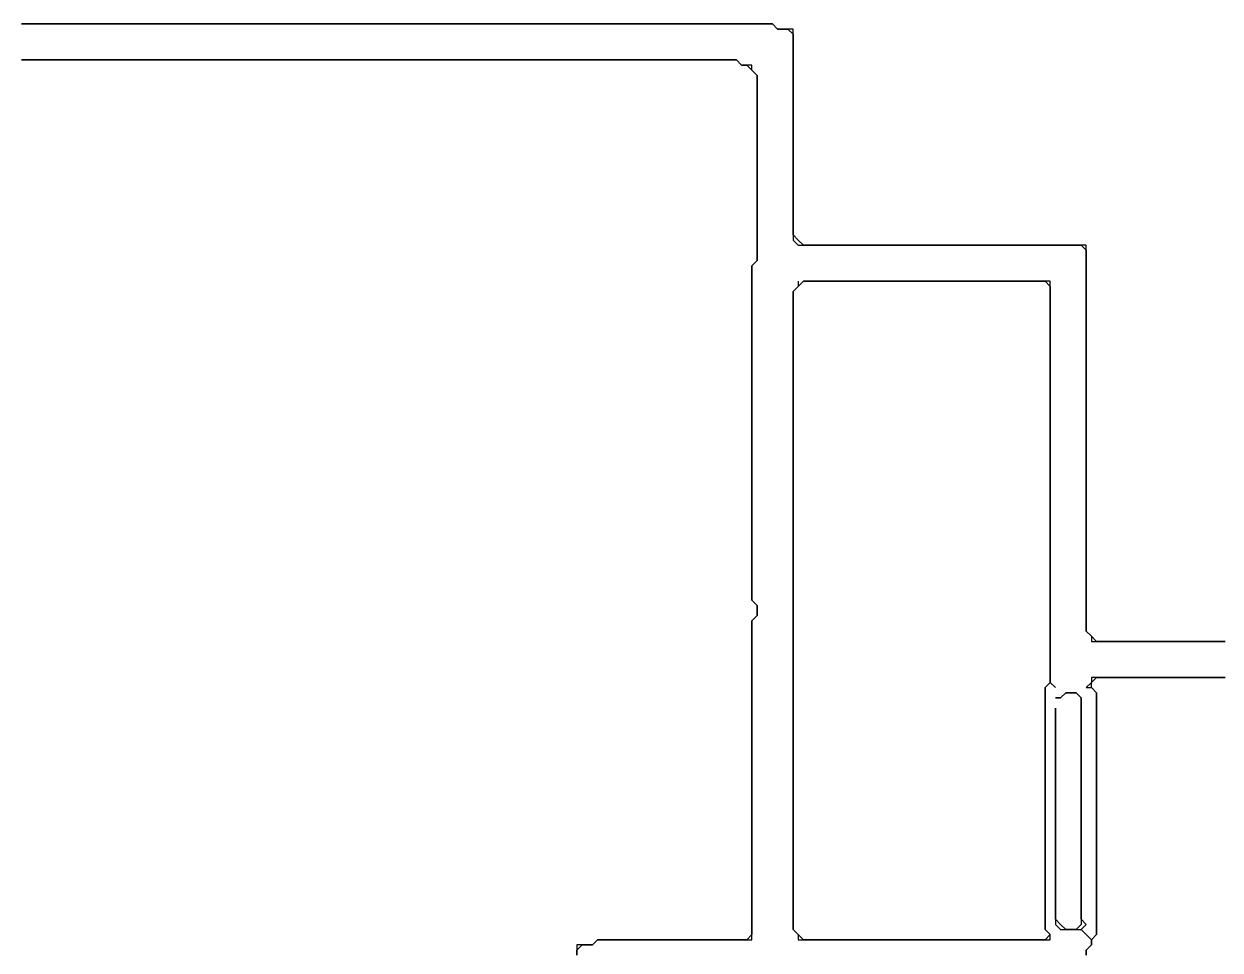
# Model space of a CAD drawing. Header units: metres. Extents: x 39 to 1548, y -1178 to -105.
# Drawn here: x 963.5 to 1196, y -313 to -133 of the extents above; entities that cross this region are included whole.
import ezdxf

# ---------------------------------------------------------------- set-up
doc = ezdxf.new("R2010")
doc.units = ezdxf.units.M

msp = doc.modelspace()

# ---------------------------------------------------------------- linework, layer by layer
for points in [[(963, -133), (964, -133), (965, -133), (966, -133), (967, -133), (968, -133), (969, -133), (970, -133), (971, -133), (972, -133), (973, -133), (974, -133), (975, -133), (976, -133), (977, -133), (978, -133), (979, -133), (980, -133), (981, -133), (982, -133), (983, -133), (984, -133), (985, -133), (986, -133), (987, -133), (988, -133), (989, -133), (990, -133), (991, -133), (992, -133), (993, -133), (994, -133), (995, -133), (996, -133), (997, -133), (998, -133), (999, -133), (1000, -133), (1001, -133), (1002, -133), (1003, -133), (1004, -133), (1005, -133), (1006, -133), (1007, -133), (1008, -133), (1009, -133), (1010, -133), (1011, -133), (1012, -133), (1013, -133), (1014, -133), (1015, -133), (1016, -133), (1017, -133), (1018, -133), (1019, -133), (1020, -133), (1021, -133), (1022, -133), (1023, -133), (1024, -133), (1025, -133), (1026, -133), (1027, -133), (1028, -133), (1029, -133), (1030, -133), (1031, -133), (1032, -133), (1033, -133), (1034, -133), (1035, -133), (1036, -133), (1037, -133), (1038, -133), (1039, -133), (1040, -133), (1041, -133), (1042, -133), (1043, -133), (1044, -133), (1045, -133), (1046, -133), (1047, -133), (1048, -133), (1049, -133), (1050, -133), (1051, -133), (1052, -133), (1053, -133), (1054, -133), (1055, -133), (1056, -133), (1057, -133), (1058, -133), (1059, -133), (1060, -133), (1061, -133), (1062, -133), (1063, -133), (1064, -133), (1065, -133), (1066, -133), (1067, -133), (1068, -133), (1069, -133), (1070, -133), (1071, -133), (1072, -133), (1073, -133), (1074, -133), (1075, -133), (1076, -133), (1077, -133), (1078, -133), (1079, -133), (1080, -133), (1081, -133), (1082, -133), (1083, -133), (1084, -133), (1085, -133), (1086, -133), (1087, -133), (1088, -133), (1089, -133), (1090, -133), (1091, -133), (1092, -133), (1093, -133), (1094, -133), (1095, -133), (1096, -133), (1097, -133), (1098, -133), (1099, -133), (1100, -133), (1101, -133), (1102, -133), (1103, -133), (1104, -133), (1105, -133), (1106, -133), (1107, -133), (1108, -133), (1109, -133), (1110, -134), (1111, -134), (1112, -134), (1113, -135), (1113, -136), (1113, -137), (1113, -138), (1113, -139), (1113, -140), (1113, -141), (1113, -142), (1113, -143), (1113, -144), (1113, -145), (1113, -146), (1113, -147), (1113, -148), (1113, -149), (1113, -150), (1113, -151), (1113, -152), (1113, -153), (1113, -154), (1113, -155), (1113, -156), (1113, -157), (1113, -158), (1113, -159), (1113, -160), (1113, -161), (1113, -162), (1113, -163), (1113, -164), (1113, -165), (1113, -166), (1113, -167), (1113, -168), (1113, -169), (1113, -170), (1113, -171), (1113, -172), (1113, -173), (1113, -174), (1113, -175), (1114, -176), (1115, -176), (1116, -176), (1117, -176), (1118, -176), (1119, -176), (1120, -176), (1121, -176), (1122, -176), (1123, -176), (1124, -176), (1125, -176), (1126, -176), (1127, -176), (1128, -176), (1129, -176), (1130, -176), (1131, -176), (1132, -176), (1133, -176), (1134, -176), (1135, -176), (1136, -176), (1137, -176), (1138, -176), (1139, -176), (1140, -176), (1141, -176), (1142, -176), (1143, -176), (1144, -176), (1145, -176), (1146, -176), (1147, -176), (1148, -176), (1149, -176), (1150, -176), (1151, -176), (1152, -176), (1153, -176), (1154, -176), (1155, -176), (1156, -176), (1157, -176), (1158, -176), (1159, -176), (1160, -176), (1161, -176), (1162, -176), (1163, -176), (1164, -176), (1165, -176), (1166, -176), (1167, -176), (1168, -176), (1169, -176), (1170, -177), (1170, -178), (1170, -179), (1170, -180), (1170, -181), (1170, -182), (1170, -183), (1170, -184), (1170, -185), (1170, -186), (1170, -187), (1170, -188), (1170, -189), (1170, -190), (1170, -191), (1170, -192), (1170, -193), (1170, -194), (1170, -195), (1170, -196), (1170, -197), (1170, -198), (1170, -199), (1170, -200), (1170, -201), (1170, -202), (1170, -203), (1170, -204), (1170, -205), (1170, -206), (1170, -207), (1170, -208), (1170, -209), (1170, -210), (1170, -211), (1170, -212), (1170, -213), (1170, -214), (1170, -215), (1170, -216), (1170, -217), (1170, -218), (1170, -219), (1170, -220), (1170, -221), (1170, -222), (1170, -223), (1170, -224), (1170, -225), (1170, -226), (1170, -227), (1170, -228), (1170, -229), (1170, -230), (1170, -231), (1170, -232), (1170, -233), (1170, -234), (1170, -235), (1170, -236), (1170, -237), (1170, -238), (1170, -239), (1170, -240), (1170, -241), (1170, -242), (1170, -243), (1170, -244), (1170, -245), (1170, -246), (1170, -247), (1170, -248), (1170, -249), (1170, -250), (1170, -251), (1171, -252), (1171, -253), (1172, -253), (1173, -253), (1174, -253), (1175, -253), (1176, -253), (1177, -253), (1178, -253), (1179, -253), (1180, -253), (1181, -253), (1182, -253), (1183, -253), (1184, -253), (1185, -253), (1186, -253), (1187, -253), (1188, -253), (1189, -253), (1190, -253), (1191, -253), (1192, -253), (1193, -253), (1194, -253), (1195, -253), (1196, -253), (1197, -253)], [(1197, -253), (1196, -253), (1195, -253), (1194, -253), (1193, -253), (1192, -253), (1191, -253), (1190, -253), (1189, -253), (1188, -253), (1187, -253), (1186, -253), (1185, -253), (1184, -253), (1183, -253), (1182, -253), (1181, -253), (1180, -253), (1179, -253), (1178, -253), (1177, -253), (1176, -253), (1175, -253), (1174, -253), (1173, -253), (1172, -253), (1171, -252), (1170, -251), (1170, -250), (1170, -249), (1170, -248), (1170, -247), (1170, -246), (1170, -245), (1170, -244), (1170, -243), (1170, -242), (1170, -241), (1170, -240), (1170, -239), (1170, -238), (1170, -237), (1170, -236), (1170, -235), (1170, -234), (1170, -233), (1170, -232), (1170, -231), (1170, -230), (1170, -229), (1170, -228), (1170, -227), (1170, -226), (1170, -225), (1170, -224), (1170, -223), (1170, -222), (1170, -221), (1170, -220), (1170, -219), (1170, -218), (1170, -217), (1170, -216), (1170, -215), (1170, -214), (1170, -213), (1170, -212), (1170, -211), (1170, -210), (1170, -209), (1170, -208), (1170, -207), (1170, -206), (1170, -205), (1170, -204), (1170, -203), (1170, -202), (1170, -201), (1170, -200), (1170, -199), (1170, -198), (1170, -197), (1170, -196), (1170, -195), (1170, -194), (1170, -193), (1170, -192), (1170, -191), (1170, -190), (1170, -189), (1170, -188), (1170, -187), (1170, -186), (1170, -185), (1170, -184), (1170, -183), (1170, -182), (1170, -181), (1170, -180), (1170, -179), (1170, -178), (1170, -177), (1170, -176), (1169, -176), (1168, -176), (1167, -176), (1166, -176), (1165, -176), (1164, -176), (1163, -176), (1162, -176), (1161, -176), (1160, -176), (1159, -176), (1158, -176), (1157, -176), (1156, -176), (1155, -176), (1154, -176), (1153, -176), (1152, -176), (1151, -176), (1150, -176), (1149, -176), (1148, -176), (1147, -176), (1146, -176), (1145, -176), (1144, -176), (1143, -176), (1142, -176), (1141, -176), (1140, -176), (1139, -176), (1138, -176), (1137, -176), (1136, -176), (1135, -176), (1134, -176), (1133, -176), (1132, -176), (1131, -176), (1130, -176), (1129, -176), (1128, -176), (1127, -176), (1126, -176), (1125, -176), (1124, -176), (1123, -176), (1122, -176), (1121, -176), (1120, -176), (1119, -176), (1118, -176), (1117, -176), (1116, -176), (1115, -176), (1114, -175), (1113, -174), (1113, -173), (1113, -172), (1113, -171), (1113, -170), (1113, -169), (1113, -168), (1113, -167), (1113, -166), (1113, -165), (1113, -164), (1113, -163), (1113, -162), (1113, -161), (1113, -160), (1113, -159), (1113, -158), (1113, -157), (1113, -156), (1113, -155), (1113, -154), (1113, -153), (1113, -152), (1113, -151), (1113, -150), (1113, -149), (1113, -148), (1113, -147), (1113, -146), (1113, -145), (1113, -144), (1113, -143), (1113, -142), (1113, -141), (1113, -140), (1113, -139), (1113, -138), (1113, -137), (1113, -136), (1113, -135), (1113, -134), (1112, -134), (1111, -134), (1110, -134), (1109, -133), (1108, -133), (1107, -133), (1106, -133), (1105, -133), (1104, -133), (1103, -133), (1102, -133), (1101, -133), (1100, -133), (1099, -133), (1098, -133), (1097, -133), (1096, -133), (1095, -133), (1094, -133), (1093, -133), (1092, -133), (1091, -133), (1090, -133), (1089, -133), (1088, -133), (1087, -133), (1086, -133), (1085, -133), (1084, -133), (1083, -133), (1082, -133), (1081, -133), (1080, -133), (1079, -133), (1078, -133), (1077, -133), (1076, -133), (1075, -133), (1074, -133), (1073, -133), (1072, -133), (1071, -133), (1070, -133), (1069, -133), (1068, -133), (1067, -133), (1066, -133), (1065, -133), (1064, -133), (1063, -133), (1062, -133), (1061, -133), (1060, -133), (1059, -133), (1058, -133), (1057, -133), (1056, -133), (1055, -133), (1054, -133), (1053, -133), (1052, -133), (1051, -133), (1050, -133), (1049, -133), (1048, -133), (1047, -133), (1046, -133), (1045, -133), (1044, -133), (1043, -133), (1042, -133), (1041, -133), (1040, -133), (1039, -133), (1038, -133), (1037, -133), (1036, -133), (1035, -133), (1034, -133), (1033, -133), (1032, -133), (1031, -133), (1030, -133), (1029, -133), (1028, -133), (1027, -133), (1026, -133), (1025, -133), (1024, -133), (1023, -133), (1022, -133), (1021, -133), (1020, -133), (1019, -133), (1018, -133), (1017, -133), (1016, -133), (1015, -133), (1014, -133), (1013, -133), (1012, -133), (1011, -133), (1010, -133), (1009, -133), (1008, -133), (1007, -133), (1006, -133), (1005, -133), (1004, -133), (1003, -133), (1002, -133), (1001, -133), (1000, -133), (999, -133), (998, -133), (997, -133), (996, -133), (995, -133), (994, -133), (993, -133), (992, -133), (991, -133), (990, -133), (989, -133), (988, -133), (987, -133), (986, -133), (985, -133), (984, -133), (983, -133), (982, -133), (981, -133), (980, -133), (979, -133), (978, -133), (977, -133), (976, -133), (975, -133), (974, -133), (973, -133), (972, -133), (971, -133), (970, -133), (969, -133), (968, -133), (967, -133), (966, -133), (965, -133), (964, -133), (963, -133)], [(963, -140), (964, -140), (965, -140), (966, -140), (967, -140), (968, -140), (969, -140), (970, -140), (971, -140), (972, -140), (973, -140), (974, -140), (975, -140), (976, -140), (977, -140), (978, -140), (979, -140), (980, -140), (981, -140), (982, -140), (983, -140), (984, -140), (985, -140), (986, -140), (987, -140), (988, -140), (989, -140), (990, -140), (991, -140), (992, -140), (993, -140), (994, -140), (995, -140), (996, -140), (997, -140), (998, -140), (999, -140), (1000, -140), (1001, -140), (1002, -140), (1003, -140), (1004, -140), (1005, -140), (1006, -140), (1007, -140), (1008, -140), (1009, -140), (1010, -140), (1011, -140), (1012, -140), (1013, -140), (1014, -140), (1015, -140), (1016, -140), (1017, -140), (1018, -140), (1019, -140), (1020, -140), (1021, -140), (1022, -140), (1023, -140), (1024, -140), (1025, -140), (1026, -140), (1027, -140), (1028, -140), (1029, -140), (1030, -140), (1031, -140), (1032, -140), (1033, -140), (1034, -140), (1035, -140), (1036, -140), (1037, -140), (1038, -140), (1039, -140), (1040, -140), (1041, -140), (1042, -140), (1043, -140), (1044, -140), (1045, -140), (1046, -140), (1047, -140), (1048, -140), (1049, -140), (1050, -140), (1051, -140), (1052, -140), (1053, -140), (1054, -140), (1055, -140), (1056, -140), (1057, -140), (1058, -140), (1059, -140), (1060, -140), (1061, -140), (1062, -140), (1063, -140), (1064, -140), (1065, -140), (1066, -140), (1067, -140), (1068, -140), (1069, -140), (1070, -140), (1071, -140), (1072, -140), (1073, -140), (1074, -140), (1075, -140), (1076, -140), (1077, -140), (1078, -140), (1079, -140), (1080, -140), (1081, -140), (1082, -140), (1083, -140), (1084, -140), (1085, -140), (1086, -140), (1087, -140), (1088, -140), (1089, -140), (1090, -140), (1091, -140), (1092, -140), (1093, -140), (1094, -140), (1095, -140), (1096, -140), (1097, -140), (1098, -140), (1099, -140), (1100, -140), (1101, -140), (1102, -140), (1103, -141), (1104, -141), (1105, -142), (1106, -143), (1106, -144), (1106, -145), (1106, -146), (1106, -147), (1106, -148), (1106, -149), (1106, -150), (1106, -151), (1106, -152), (1106, -153), (1106, -154), (1106, -155), (1106, -156), (1106, -157), (1106, -158), (1106, -159), (1106, -160), (1106, -161), (1106, -162), (1106, -163), (1106, -164), (1106, -165), (1106, -166), (1106, -167), (1106, -168), (1106, -169), (1106, -170), (1106, -171), (1106, -172), (1106, -173), (1106, -174), (1106, -175), (1106, -176), (1106, -177), (1106, -178), (1106, -179), (1105, -180), (1105, -181), (1105, -182), (1105, -183), (1105, -184), (1105, -185), (1105, -186), (1105, -187), (1105, -188), (1105, -189), (1105, -190), (1105, -191), (1105, -192), (1105, -193), (1105, -194), (1105, -195), (1105, -196), (1105, -197), (1105, -198), (1105, -199), (1105, -200), (1105, -201), (1105, -202), (1105, -203), (1105, -204), (1105, -205), (1105, -206), (1105, -207), (1105, -208), (1105, -209), (1105, -210), (1105, -211), (1105, -212), (1105, -213), (1105, -214), (1105, -215), (1105, -216), (1105, -217), (1105, -218), (1105, -219), (1105, -220), (1105, -221), (1105, -222), (1105, -223), (1105, -224), (1105, -225), (1105, -226), (1105, -227), (1105, -228), (1105, -229), (1105, -230), (1105, -231), (1105, -232), (1105, -233), (1105, -234), (1105, -235), (1105, -236), (1105, -237), (1105, -238), (1105, -239), (1105, -240), (1105, -241), (1105, -242), (1105, -243), (1105, -244), (1105, -245), (1106, -246), (1106, -247), (1106, -248), (1105, -249), (1105, -250), (1105, -251), (1105, -252), (1105, -253), (1105, -254), (1105, -255), (1105, -256), (1105, -257), (1105, -258), (1105, -259), (1105, -260), (1105, -261), (1105, -262), (1105, -263), (1105, -264), (1105, -265), (1105, -266), (1105, -267), (1105, -268), (1105, -269), (1105, -270), (1105, -271), (1105, -272), (1105, -273), (1105, -274), (1105, -275), (1105, -276), (1105, -277), (1105, -278), (1105, -279), (1105, -280), (1105, -281), (1105, -282), (1105, -283), (1105, -284), (1105, -285), (1105, -286), (1105, -287), (1105, -288), (1105, -289), (1105, -290), (1105, -291), (1105, -292), (1105, -293), (1105, -294), (1105, -295), (1105, -296), (1105, -297), (1105, -298), (1105, -299), (1105, -300), (1105, -301), (1105, -302), (1105, -303), (1105, -304), (1105, -305), (1105, -306), (1105, -307), (1105, -308), (1105, -309), (1105, -310), (1104, -311), (1103, -311), (1102, -311), (1101, -311), (1100, -311), (1099, -311), (1098, -311), (1097, -311), (1096, -311), (1095, -311), (1094, -311), (1093, -311), (1092, -311), (1091, -311), (1090, -311), (1089, -311), (1088, -311), (1087, -311), (1086, -311), (1085, -311), (1084, -311), (1083, -311), (1082, -311), (1081, -311), (1080, -311), (1079, -311), (1078, -311), (1077, -311), (1076, -311), (1075, -311), (1074, -312), (1073, -312), (1072, -312), (1071, -312), (1071, -313), (1071, -314)], [(1071, -314), (1071, -313), (1072, -312), (1073, -312), (1074, -312), (1075, -311), (1076, -311), (1077, -311), (1078, -311), (1079, -311), (1080, -311), (1081, -311), (1082, -311), (1083, -311), (1084, -311), (1085, -311), (1086, -311), (1087, -311), (1088, -311), (1089, -311), (1090, -311), (1091, -311), (1092, -311), (1093, -311), (1094, -311), (1095, -311), (1096, -311), (1097, -311), (1098, -311), (1099, -311), (1100, -311), (1101, -311), (1102, -311), (1103, -311), (1104, -311), (1105, -311), (1105, -310), (1105, -309), (1105, -308), (1105, -307), (1105, -306), (1105, -305), (1105, -304), (1105, -303), (1105, -302), (1105, -301), (1105, -300), (1105, -299), (1105, -298), (1105, -297), (1105, -296), (1105, -295), (1105, -294), (1105, -293), (1105, -292), (1105, -291), (1105, -290), (1105, -289), (1105, -288), (1105, -287), (1105, -286), (1105, -285), (1105, -284), (1105, -283), (1105, -282), (1105, -281), (1105, -280), (1105, -279), (1105, -278), (1105, -277), (1105, -276), (1105, -275), (1105, -274), (1105, -273), (1105, -272), (1105, -271), (1105, -270), (1105, -269), (1105, -268), (1105, -267), (1105, -266), (1105, -265), (1105, -264), (1105, -263), (1105, -262), (1105, -261), (1105, -260), (1105, -259), (1105, -258), (1105, -257), (1105, -256), (1105, -255), (1105, -254), (1105, -253), (1105, -252), (1105, -251), (1105, -250), (1105, -249), (1106, -248), (1106, -247), (1106, -246), (1105, -245), (1105, -244), (1105, -243), (1105, -242), (1105, -241), (1105, -240), (1105, -239), (1105, -238), (1105, -237), (1105, -236), (1105, -235), (1105, -234), (1105, -233), (1105, -232), (1105, -231), (1105, -230), (1105, -229), (1105, -228), (1105, -227), (1105, -226), (1105, -225), (1105, -224), (1105, -223), (1105, -222), (1105, -221), (1105, -220), (1105, -219), (1105, -218), (1105, -217), (1105, -216), (1105, -215), (1105, -214), (1105, -213), (1105, -212), (1105, -211), (1105, -210), (1105, -209), (1105, -208), (1105, -207), (1105, -206), (1105, -205), (1105, -204), (1105, -203), (1105, -202), (1105, -201), (1105, -200), (1105, -199), (1105, -198), (1105, -197), (1105, -196), (1105, -195), (1105, -194), (1105, -193), (1105, -192), (1105, -191), (1105, -190), (1105, -189), (1105, -188), (1105, -187), (1105, -186), (1105, -185), (1105, -184), (1105, -183), (1105, -182), (1105, -181), (1105, -180), (1106, -179), (1106, -178), (1106, -177), (1106, -176), (1106, -175), (1106, -174), (1106, -173), (1106, -172), (1106, -171), (1106, -170), (1106, -169), (1106, -168), (1106, -167), (1106, -166), (1106, -165), (1106, -164), (1106, -163), (1106, -162), (1106, -161), (1106, -160), (1106, -159), (1106, -158), (1106, -157), (1106, -156), (1106, -155), (1106, -154), (1106, -153), (1106, -152), (1106, -151), (1106, -150), (1106, -149), (1106, -148), (1106, -147), (1106, -146), (1106, -145), (1106, -144), (1106, -143), (1105, -142), (1105, -141), (1104, -141), (1103, -141), (1102, -140), (1101, -140), (1100, -140), (1099, -140), (1098, -140), (1097, -140), (1096, -140), (1095, -140), (1094, -140), (1093, -140), (1092, -140), (1091, -140), (1090, -140), (1089, -140), (1088, -140), (1087, -140), (1086, -140), (1085, -140), (1084, -140), (1083, -140), (1082, -140), (1081, -140), (1080, -140), (1079, -140), (1078, -140), (1077, -140), (1076, -140), (1075, -140), (1074, -140), (1073, -140), (1072, -140), (1071, -140), (1070, -140), (1069, -140), (1068, -140), (1067, -140), (1066, -140), (1065, -140), (1064, -140), (1063, -140), (1062, -140), (1061, -140), (1060, -140), (1059, -140), (1058, -140), (1057, -140), (1056, -140), (1055, -140), (1054, -140), (1053, -140), (1052, -140), (1051, -140), (1050, -140), (1049, -140), (1048, -140), (1047, -140), (1046, -140), (1045, -140), (1044, -140), (1043, -140), (1042, -140), (1041, -140), (1040, -140), (1039, -140), (1038, -140), (1037, -140), (1036, -140), (1035, -140), (1034, -140), (1033, -140), (1032, -140), (1031, -140), (1030, -140), (1029, -140), (1028, -140), (1027, -140), (1026, -140), (1025, -140), (1024, -140), (1023, -140), (1022, -140), (1021, -140), (1020, -140), (1019, -140), (1018, -140), (1017, -140), (1016, -140), (1015, -140), (1014, -140), (1013, -140), (1012, -140), (1011, -140), (1010, -140), (1009, -140), (1008, -140), (1007, -140), (1006, -140), (1005, -140), (1004, -140), (1003, -140), (1002, -140), (1001, -140), (1000, -140), (999, -140), (998, -140), (997, -140), (996, -140), (995, -140), (994, -140), (993, -140), (992, -140), (991, -140), (990, -140), (989, -140), (988, -140), (987, -140), (986, -140), (985, -140), (984, -140), (983, -140), (982, -140), (981, -140), (980, -140), (979, -140), (978, -140), (977, -140), (976, -140), (975, -140), (974, -140), (973, -140), (972, -140), (971, -140), (970, -140), (969, -140), (968, -140), (967, -140), (966, -140), (965, -140), (964, -140), (963, -140)], [(1114, -184), (1115, -183), (1116, -183), (1117, -183), (1118, -183), (1119, -183), (1120, -183), (1121, -183), (1122, -183), (1123, -183), (1124, -183), (1125, -183), (1126, -183), (1127, -183), (1128, -183), (1129, -183), (1130, -183), (1131, -183), (1132, -183), (1133, -183), (1134, -183), (1135, -183), (1136, -183), (1137, -183), (1138, -183), (1139, -183), (1140, -183), (1141, -183), (1142, -183), (1143, -183), (1144, -183), (1145, -183), (1146, -183), (1147, -183), (1148, -183), (1149, -183), (1150, -183), (1151, -183), (1152, -183), (1153, -183), (1154, -183), (1155, -183), (1156, -183), (1157, -183), (1158, -183), (1159, -183), (1160, -183), (1161, -183), (1162, -183), (1163, -184), (1163, -185), (1163, -186), (1163, -187), (1163, -188), (1163, -189), (1163, -190), (1163, -191), (1163, -192), (1163, -193), (1163, -194), (1163, -195), (1163, -196), (1163, -197), (1163, -198), (1163, -199), (1163, -200), (1163, -201), (1163, -202), (1163, -203), (1163, -204), (1163, -205), (1163, -206), (1163, -207), (1163, -208), (1163, -209), (1163, -210), (1163, -211), (1163, -212), (1163, -213), (1163, -214), (1163, -215), (1163, -216), (1163, -217), (1163, -218), (1163, -219), (1163, -220), (1163, -221), (1163, -222), (1163, -223), (1163, -224), (1163, -225), (1163, -226), (1163, -227), (1163, -228), (1163, -229), (1163, -230), (1163, -231), (1163, -232), (1163, -233), (1163, -234), (1163, -235), (1163, -236), (1163, -237), (1163, -238), (1163, -239), (1163, -240), (1163, -241), (1163, -242), (1163, -243), (1163, -244), (1163, -245), (1163, -246), (1163, -247), (1163, -248), (1163, -249), (1163, -250), (1163, -251), (1163, -252), (1163, -253), (1163, -254), (1163, -255), (1163, -256), (1163, -257), (1163, -258), (1163, -259), (1163, -260), (1163, -261), (1162, -262), (1162, -263), (1162, -264), (1162, -265), (1162, -266), (1162, -267), (1162, -268), (1162, -269), (1162, -270), (1162, -271), (1162, -272), (1162, -273), (1162, -274), (1162, -275), (1162, -276), (1162, -277), (1162, -278), (1162, -279), (1162, -280), (1162, -281), (1162, -282), (1162, -283), (1162, -284), (1162, -285), (1162, -286), (1162, -287), (1162, -288), (1162, -289), (1162, -290), (1162, -291), (1162, -292), (1162, -293), (1162, -294), (1162, -295), (1162, -296), (1162, -297), (1162, -298), (1162, -299), (1162, -300), (1162, -301), (1162, -302), (1162, -303), (1162, -304), (1162, -305), (1162, -306), (1162, -307), (1162, -308), (1162, -309), (1163, -310), (1162, -311), (1161, -311), (1160, -311), (1159, -311), (1158, -311), (1157, -311), (1156, -311), (1155, -311), (1154, -311), (1153, -311), (1152, -311), (1151, -311), (1150, -311), (1149, -311), (1148, -311), (1147, -311), (1146, -311), (1145, -311), (1144, -311), (1143, -311), (1142, -311), (1141, -311), (1140, -311), (1139, -311), (1138, -311), (1137, -311), (1136, -311), (1135, -311), (1134, -311), (1133, -311), (1132, -311), (1131, -311), (1130, -311), (1129, -311), (1128, -311), (1127, -311), (1126, -311), (1125, -311), (1124, -311), (1123, -311), (1122, -311), (1121, -311), (1120, -311), (1119, -311), (1118, -311), (1117, -311), (1116, -311), (1115, -311), (1114, -310), (1113, -309), (1113, -308), (1113, -307), (1113, -306), (1113, -305), (1113, -304), (1113, -303), (1113, -302), (1113, -301), (1113, -300), (1113, -299), (1113, -298), (1113, -297), (1113, -296), (1113, -295), (1113, -294), (1113, -293), (1113, -292), (1113, -291), (1113, -290), (1113, -289), (1113, -288), (1113, -287), (1113, -286), (1113, -285), (1113, -284), (1113, -283), (1113, -282), (1113, -281), (1113, -280), (1113, -279), (1113, -278), (1113, -277), (1113, -276), (1113, -275), (1113, -274), (1113, -273), (1113, -272), (1113, -271), (1113, -270), (1113, -269), (1113, -268), (1113, -267), (1113, -266), (1113, -265), (1113, -264), (1113, -263), (1113, -262), (1113, -261), (1113, -260), (1113, -259), (1113, -258), (1113, -257), (1113, -256), (1113, -255), (1113, -254), (1113, -253), (1113, -252), (1113, -251), (1113, -250), (1113, -249), (1113, -248), (1113, -247), (1113, -246), (1113, -245), (1113, -244), (1113, -243), (1113, -242), (1113, -241), (1113, -240), (1113, -239), (1113, -238), (1113, -237), (1113, -236), (1113, -235), (1113, -234), (1113, -233), (1113, -232), (1113, -231), (1113, -230), (1113, -229), (1113, -228), (1113, -227), (1113, -226), (1113, -225), (1113, -224), (1113, -223), (1113, -222), (1113, -221), (1113, -220), (1113, -219), (1113, -218), (1113, -217), (1113, -216), (1113, -215), (1113, -214), (1113, -213), (1113, -212), (1113, -211), (1113, -210), (1113, -209), (1113, -208), (1113, -207), (1113, -206), (1113, -205), (1113, -204), (1113, -203), (1113, -202), (1113, -201), (1113, -200), (1113, -199), (1113, -198), (1113, -197), (1113, -196), (1113, -195), (1113, -194), (1113, -193), (1113, -192), (1113, -191), (1113, -190), (1113, -189), (1113, -188), (1113, -187), (1113, -186), (1113, -185)], [(1114, -183), (1114, -184), (1113, -185), (1113, -186), (1113, -187), (1113, -188), (1113, -189), (1113, -190), (1113, -191), (1113, -192), (1113, -193), (1113, -194), (1113, -195), (1113, -196), (1113, -197), (1113, -198), (1113, -199), (1113, -200), (1113, -201), (1113, -202), (1113, -203), (1113, -204), (1113, -205), (1113, -206), (1113, -207), (1113, -208), (1113, -209), (1113, -210), (1113, -211), (1113, -212), (1113, -213), (1113, -214), (1113, -215), (1113, -216), (1113, -217), (1113, -218), (1113, -219), (1113, -220), (1113, -221), (1113, -222), (1113, -223), (1113, -224), (1113, -225), (1113, -226), (1113, -227), (1113, -228), (1113, -229), (1113, -230), (1113, -231), (1113, -232), (1113, -233), (1113, -234), (1113, -235), (1113, -236), (1113, -237), (1113, -238), (1113, -239), (1113, -240), (1113, -241), (1113, -242), (1113, -243), (1113, -244), (1113, -245), (1113, -246), (1113, -247), (1113, -248), (1113, -249), (1113, -250), (1113, -251), (1113, -252), (1113, -253), (1113, -254), (1113, -255), (1113, -256), (1113, -257), (1113, -258), (1113, -259), (1113, -260), (1113, -261), (1113, -262), (1113, -263), (1113, -264), (1113, -265), (1113, -266), (1113, -267), (1113, -268), (1113, -269), (1113, -270), (1113, -271), (1113, -272), (1113, -273), (1113, -274), (1113, -275), (1113, -276), (1113, -277), (1113, -278), (1113, -279), (1113, -280), (1113, -281), (1113, -282), (1113, -283), (1113, -284), (1113, -285), (1113, -286), (1113, -287), (1113, -288), (1113, -289), (1113, -290), (1113, -291), (1113, -292), (1113, -293), (1113, -294), (1113, -295), (1113, -296), (1113, -297), (1113, -298), (1113, -299), (1113, -300), (1113, -301), (1113, -302), (1113, -303), (1113, -304), (1113, -305), (1113, -306), (1113, -307), (1113, -308), (1113, -309), (1114, -310), (1114, -311), (1115, -311), (1116, -311), (1117, -311), (1118, -311), (1119, -311), (1120, -311), (1121, -311), (1122, -311), (1123, -311), (1124, -311), (1125, -311), (1126, -311), (1127, -311), (1128, -311), (1129, -311), (1130, -311), (1131, -311), (1132, -311), (1133, -311), (1134, -311), (1135, -311), (1136, -311), (1137, -311), (1138, -311), (1139, -311), (1140, -311), (1141, -311), (1142, -311), (1143, -311), (1144, -311), (1145, -311), (1146, -311), (1147, -311), (1148, -311), (1149, -311), (1150, -311), (1151, -311), (1152, -311), (1153, -311), (1154, -311), (1155, -311), (1156, -311), (1157, -311), (1158, -311), (1159, -311), (1160, -311), (1161, -311), (1162, -311), (1163, -311), (1163, -310), (1162, -309), (1162, -308), (1162, -307), (1162, -306), (1162, -305), (1162, -304), (1162, -303), (1162, -302), (1162, -301), (1162, -300), (1162, -299), (1162, -298), (1162, -297), (1162, -296), (1162, -295), (1162, -294), (1162, -293), (1162, -292), (1162, -291), (1162, -290), (1162, -289), (1162, -288), (1162, -287), (1162, -286), (1162, -285), (1162, -284), (1162, -283), (1162, -282), (1162, -281), (1162, -280), (1162, -279), (1162, -278), (1162, -277), (1162, -276), (1162, -275), (1162, -274), (1162, -273), (1162, -272), (1162, -271), (1162, -270), (1162, -269), (1162, -268), (1162, -267), (1162, -266), (1162, -265), (1162, -264), (1162, -263), (1162, -262), (1163, -261), (1164, -262), (1163, -261), (1163, -260), (1163, -259), (1163, -258), (1163, -257), (1163, -256), (1163, -255), (1163, -254), (1163, -253), (1163, -252), (1163, -251), (1163, -250), (1163, -249), (1163, -248), (1163, -247), (1163, -246), (1163, -245), (1163, -244), (1163, -243), (1163, -242), (1163, -241), (1163, -240), (1163, -239), (1163, -238), (1163, -237), (1163, -236), (1163, -235), (1163, -234), (1163, -233), (1163, -232), (1163, -231), (1163, -230), (1163, -229), (1163, -228), (1163, -227), (1163, -226), (1163, -225), (1163, -224), (1163, -223), (1163, -222), (1163, -221), (1163, -220), (1163, -219), (1163, -218), (1163, -217), (1163, -216), (1163, -215), (1163, -214), (1163, -213), (1163, -212), (1163, -211), (1163, -210), (1163, -209), (1163, -208), (1163, -207), (1163, -206), (1163, -205), (1163, -204), (1163, -203), (1163, -202), (1163, -201), (1163, -200), (1163, -199), (1163, -198), (1163, -197), (1163, -196), (1163, -195), (1163, -194), (1163, -193), (1163, -192), (1163, -191), (1163, -190), (1163, -189), (1163, -188), (1163, -187), (1163, -186), (1163, -185), (1163, -184), (1163, -183), (1162, -183), (1161, -183), (1160, -183), (1159, -183), (1158, -183), (1157, -183), (1156, -183), (1155, -183), (1154, -183), (1153, -183), (1152, -183), (1151, -183), (1150, -183), (1149, -183), (1148, -183), (1147, -183), (1146, -183), (1145, -183), (1144, -183), (1143, -183), (1142, -183), (1141, -183), (1140, -183), (1139, -183), (1138, -183), (1137, -183), (1136, -183), (1135, -183), (1134, -183), (1133, -183), (1132, -183), (1131, -183), (1130, -183), (1129, -183), (1128, -183), (1127, -183), (1126, -183), (1125, -183), (1124, -183), (1123, -183), (1122, -183), (1121, -183), (1120, -183), (1119, -183), (1118, -183), (1117, -183), (1116, -183), (1115, -183)], [(1197, -260), (1196, -260), (1195, -260), (1194, -260), (1193, -260), (1192, -260), (1191, -260), (1190, -260), (1189, -260), (1188, -260), (1187, -260), (1186, -260), (1185, -260), (1184, -260), (1183, -260), (1182, -260), (1181, -260), (1180, -260), (1179, -260), (1178, -260), (1177, -260), (1176, -260), (1175, -260), (1174, -260), (1173, -260), (1172, -260), (1171, -260), (1171, -261), (1170, -262), (1171, -262), (1172, -263), (1172, -264), (1172, -265), (1172, -266), (1172, -267), (1172, -268), (1172, -269), (1172, -270), (1172, -271), (1172, -272), (1172, -273), (1172, -274), (1172, -275), (1172, -276), (1172, -277), (1172, -278), (1172, -279), (1172, -280), (1172, -281), (1172, -282), (1172, -283), (1172, -284), (1172, -285), (1172, -286), (1172, -287), (1172, -288), (1172, -289), (1172, -290), (1172, -291), (1172, -292), (1172, -293), (1172, -294), (1172, -295), (1172, -296), (1172, -297), (1172, -298), (1172, -299), (1172, -300), (1172, -301), (1172, -302), (1172, -303), (1172, -304), (1172, -305), (1172, -306), (1172, -307), (1172, -308), (1172, -309), (1172, -310), (1171, -311), (1170, -310), (1169, -309), (1170, -308), (1169, -307), (1169, -306), (1169, -305), (1169, -304), (1169, -303), (1169, -302), (1169, -301), (1169, -300), (1169, -299), (1169, -298), (1169, -297), (1169, -296), (1169, -295), (1169, -294), (1169, -293), (1169, -292), (1169, -291), (1169, -290), (1169, -289), (1169, -288), (1169, -287), (1169, -286), (1169, -285), (1169, -284), (1169, -283), (1169, -282), (1169, -281), (1169, -280), (1169, -279), (1169, -278), (1169, -277), (1169, -276), (1169, -275), (1169, -274), (1169, -273), (1169, -272), (1169, -271), (1169, -270), (1169, -269), (1169, -268), (1169, -267), (1169, -266), (1169, -265), (1169, -264), (1168, -263), (1167, -263), (1166, -263), (1165, -264), (1164, -264), (1165, -264), (1166, -263), (1167, -263), (1168, -263), (1169, -264), (1169, -265), (1169, -266), (1169, -267), (1169, -268), (1169, -269), (1169, -270), (1169, -271), (1169, -272), (1169, -273), (1169, -274), (1169, -275), (1169, -276), (1169, -277), (1169, -278), (1169, -279), (1169, -280), (1169, -281), (1169, -282), (1169, -283), (1169, -284), (1169, -285), (1169, -286), (1169, -287), (1169, -288), (1169, -289), (1169, -290), (1169, -291), (1169, -292), (1169, -293), (1169, -294), (1169, -295), (1169, -296), (1169, -297), (1169, -298), (1169, -299), (1169, -300), (1169, -301), (1169, -302), (1169, -303), (1169, -304), (1169, -305), (1169, -306), (1169, -307), (1169, -308), (1168, -309), (1167, -309), (1166, -309), (1165, -308), (1164, -307), (1164, -306), (1164, -305), (1164, -304), (1164, -303), (1164, -302), (1164, -301), (1164, -300), (1164, -299), (1164, -298), (1164, -297), (1164, -296), (1164, -295), (1164, -294), (1164, -293), (1164, -292), (1164, -291), (1164, -290), (1164, -289), (1164, -288), (1164, -287), (1164, -286), (1164, -285), (1164, -284), (1164, -283), (1164, -282), (1164, -281), (1164, -280), (1164, -279), (1164, -278), (1164, -277), (1164, -276), (1164, -275), (1164, -274), (1164, -273), (1164, -272), (1164, -271), (1164, -270), (1164, -269), (1164, -268), (1164, -267), (1164, -266), (1164, -267), (1164, -268), (1164, -269), (1164, -270), (1164, -271), (1164, -272), (1164, -273), (1164, -274), (1164, -275), (1164, -276), (1164, -277), (1164, -278), (1164, -279), (1164, -280), (1164, -281), (1164, -282), (1164, -283), (1164, -284), (1164, -285), (1164, -286), (1164, -287), (1164, -288), (1164, -289), (1164, -290), (1164, -291), (1164, -292), (1164, -293), (1164, -294), (1164, -295), (1164, -296), (1164, -297), (1164, -298), (1164, -299), (1164, -300), (1164, -301), (1164, -302), (1164, -303), (1164, -304), (1164, -305), (1164, -306), (1164, -307), (1164, -308), (1165, -309), (1166, -309), (1167, -309), (1168, -309), (1169, -309), (1170, -310), (1171, -311), (1171, -312), (1170, -313), (1170, -314)], [(1170, -314), (1170, -313), (1171, -312), (1171, -311), (1172, -310), (1172, -309), (1172, -308), (1172, -307), (1172, -306), (1172, -305), (1172, -304), (1172, -303), (1172, -302), (1172, -301), (1172, -300), (1172, -299), (1172, -298), (1172, -297), (1172, -296), (1172, -295), (1172, -294), (1172, -293), (1172, -292), (1172, -291), (1172, -290), (1172, -289), (1172, -288), (1172, -287), (1172, -286), (1172, -285), (1172, -284), (1172, -283), (1172, -282), (1172, -281), (1172, -280), (1172, -279), (1172, -278), (1172, -277), (1172, -276), (1172, -275), (1172, -274), (1172, -273), (1172, -272), (1172, -271), (1172, -270), (1172, -269), (1172, -268), (1172, -267), (1172, -266), (1172, -265), (1172, -264), (1172, -263), (1171, -262), (1171, -261), (1172, -260), (1173, -260), (1174, -260), (1175, -260), (1176, -260), (1177, -260), (1178, -260), (1179, -260), (1180, -260), (1181, -260), (1182, -260), (1183, -260), (1184, -260), (1185, -260), (1186, -260), (1187, -260), (1188, -260), (1189, -260), (1190, -260), (1191, -260), (1192, -260), (1193, -260), (1194, -260), (1195, -260), (1196, -260), (1197, -260)]]:
    msp.add_lwpolyline(points)

doc.saveas('drawing.dxf')
